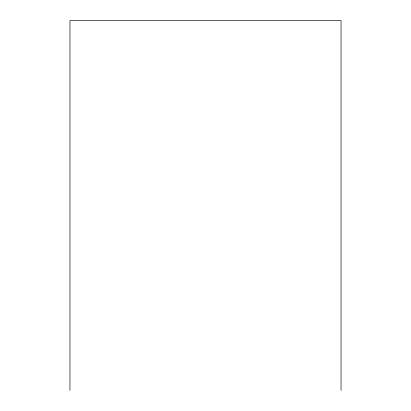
<?xml version="1.0" encoding="UTF-8"?>
<svg xmlns="http://www.w3.org/2000/svg" width="411" height="411" viewBox="0 0 411 411"><rect width="100%" height="100%" fill="white"/><g stroke="black" fill="none" stroke-linecap="round" stroke-linejoin="round"><path stroke-width="0.62" d="M341.043 390.45L341.043 20.55L69.957 20.55L69.957 390.45"/></g></svg>
